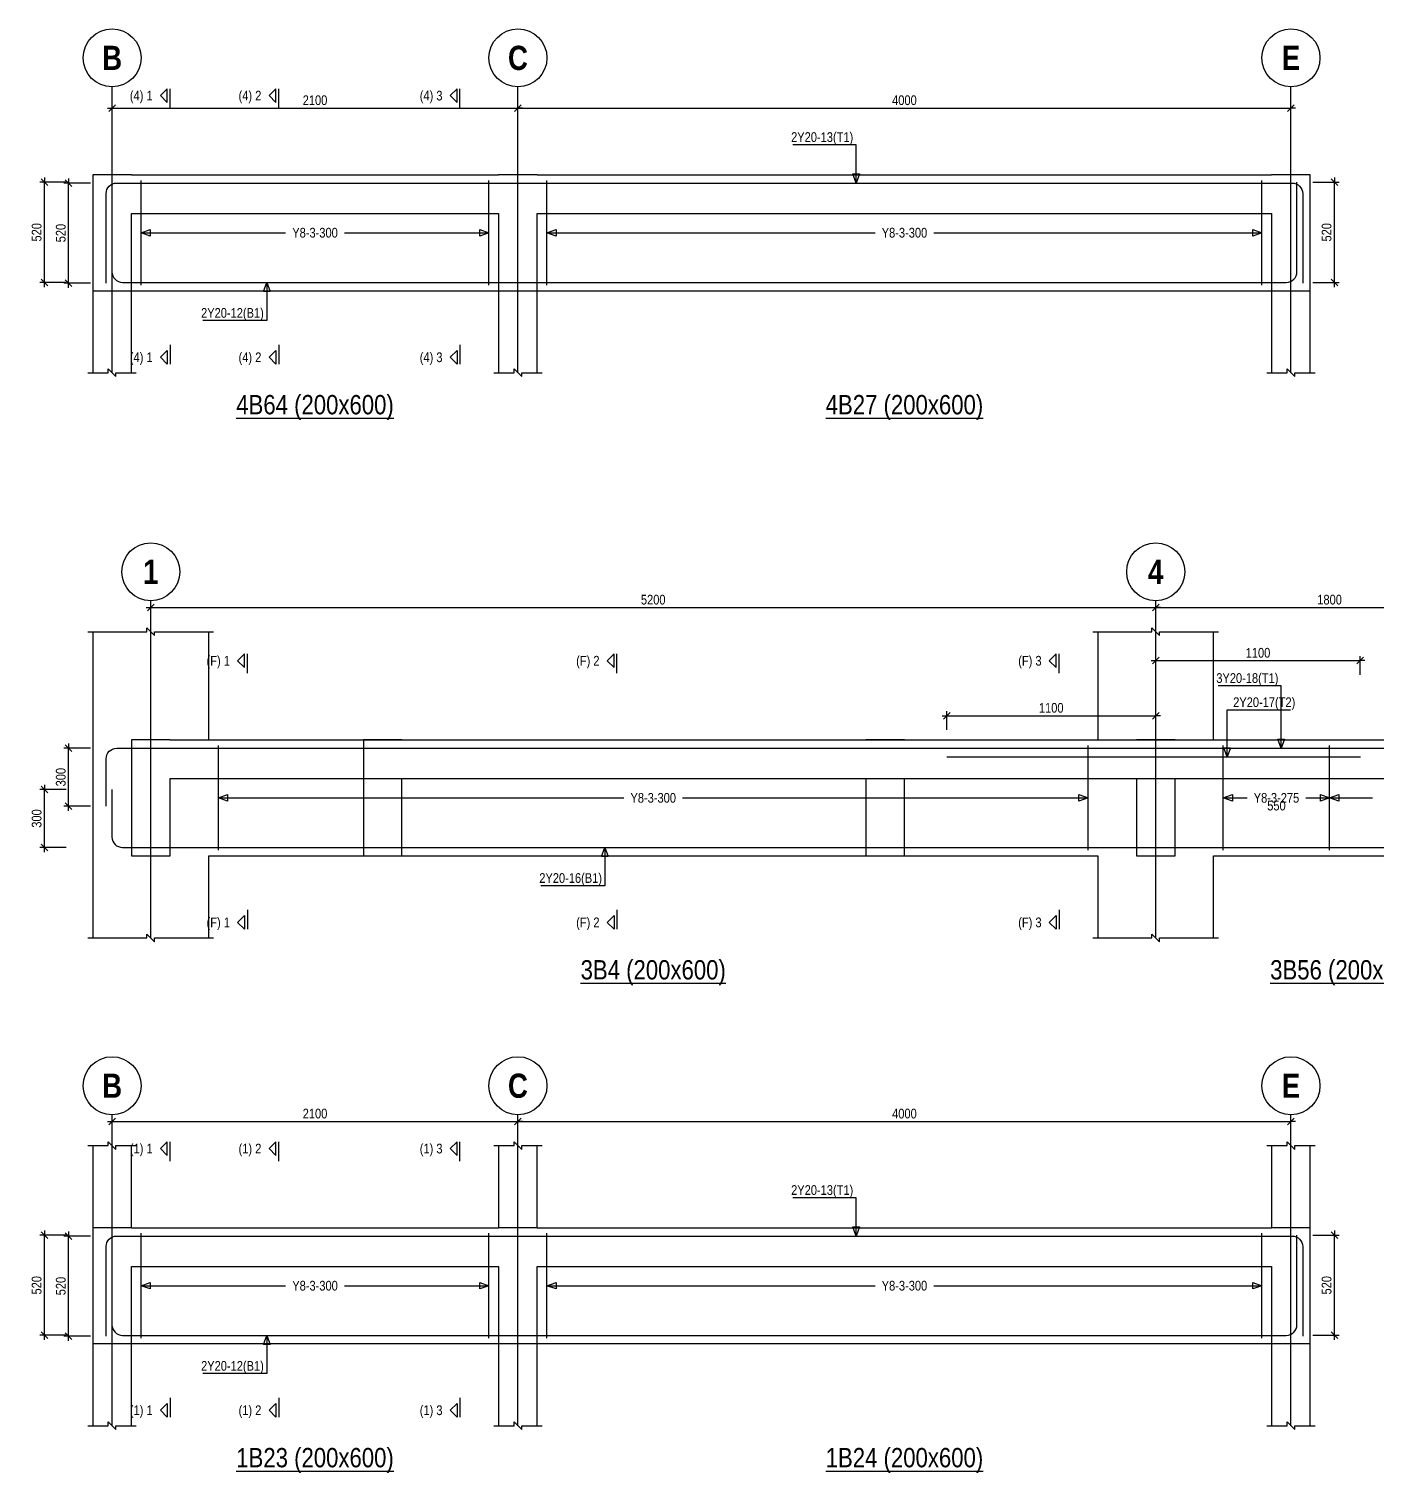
# Model space of a CAD drawing. Extents: x 0 to 206258, y -403073 to 0.
# Drawn here: x 12479 to 26421, y -220734 to -205784 of the extents above; entities that cross this region are included whole.
import ezdxf
from ezdxf.enums import TextEntityAlignment as Align
from ezdxf.lldxf.tags import DXFTag

# ---------------------------------------------------------------- set-up
doc = ezdxf.new("R2010")
doc.units = 0
doc.header["$LTSCALE"] = 1000
for name, color, linetype in [('Axis Circle(Dir 2)', 150, 'Continuous'), ('Axis Label(Dir 1)', 7, 'Continuous'), ('Axis Line(Dir 2)', 150, 'CENTER2'), ('Break Line', 5, 'Continuous'), ('Dimension Line', 5, 'Continuous'), ('Dimension Text', 5, 'Continuous'), ('Front Elevation Line', 40, 'Continuous'), ('Leader Line', 5, 'Continuous'), ('Link Line', 3, 'Continuous'), ('Rebar Label', 6, 'Continuous'), ('Rebar Line', 7, 'Continuous'), ('Section Label', 1, 'Continuous'), ('Section Line', 1, 'Continuous'), ('Top Rebar Label', 6, 'Continuous'), ('Top Rebar Line', 7, 'Continuous')]:
    doc.layers.add(name, color=color, linetype=linetype)
for name, color, linetype, true_color in [('Back Elevation Line', 191, 'HIDDEN2', 0xd4aaff), ('Beam Label(D)', 94, 'Continuous', 0x008100), ('Beam Line(D)', 112, 'Continuous', 0x00bd5e), ('Link Label', 94, 'Continuous', 0x008100)]:
    doc.layers.add(name, color=color, linetype=linetype, true_color=true_color)
doc.styles.add('Axis Label(Dir 1)', font='ARIALNB.TTF', dxfattribs={"height": 250})
doc.styles.add('Beam Label(D)', font='ARIALN.TTF', dxfattribs={"height": 200})
doc.styles.add('Dimension Text', font='ARIALN.TTF', dxfattribs={"height": 100})
doc.styles.add('Link Label', font='ARIALN.TTF', dxfattribs={"height": 100})
doc.styles.add('Rebar Label', font='ARIALN.TTF', dxfattribs={"height": 100})
doc.styles.add('Section Label', font='ARIALN.TTF', dxfattribs={"height": 100})
doc.styles.add('Top Rebar Label', font='ARIALN.TTF', dxfattribs={"height": 100})
tags = doc.linetypes.add('CENTER2', pattern=[1.125, 0.75, -0.125, 0.125, -0.125]).pattern_tags.tags
tags[10:11] = [DXFTag(74, 4), DXFTag(75, 0), DXFTag(340, '0'), DXFTag(46, 0.0), DXFTag(50, 0.0), DXFTag(44, 0.0), DXFTag(45, 0.0)]
tags[8:9] = [DXFTag(74, 4), DXFTag(75, 0), DXFTag(340, '0'), DXFTag(46, 0.0), DXFTag(50, 0.0), DXFTag(44, 0.0), DXFTag(45, 0.0)]
tags[6:7] = [DXFTag(74, 4), DXFTag(75, 0), DXFTag(340, '0'), DXFTag(46, 0.0), DXFTag(50, 0.0), DXFTag(44, 0.0), DXFTag(45, 0.0)]
tags[4:5] = [DXFTag(74, 4), DXFTag(75, 0), DXFTag(340, '0'), DXFTag(46, 0.0), DXFTag(50, 0.0), DXFTag(44, 0.0), DXFTag(45, 0.0)]
tags = doc.linetypes.add('HIDDEN2', pattern=[0.1875, 0.125, -0.0625]).pattern_tags.tags
tags[6:7] = [DXFTag(74, 4), DXFTag(75, 0), DXFTag(340, '0'), DXFTag(46, 0.0), DXFTag(50, 0.0), DXFTag(44, 0.0), DXFTag(45, 0.0)]
tags[4:5] = [DXFTag(74, 4), DXFTag(75, 0), DXFTag(340, '0'), DXFTag(46, 0.0), DXFTag(50, 0.0), DXFTag(44, 0.0), DXFTag(45, 0.0)]
doc.dimstyles.new('BEAM', dxfattribs={"dimtxt": 100, "dimasz": 30, "dimexe": 48.3, "dimexo": 103.5, "dimgap": 30, "dimtad": 1, "dimtoh": 1, "dimdec": 1, "dimlfac": 0.5, "dimdsep": 46, "dimtxsty": 'Dimension Text', "dimblk": 'PCDIM_TICK', "dimcen": 0.09, "dimclrd": 5, "dimclre": 5, "dimclrt": 5, "dimadec": 1, "dimazin": 0, "dimtp": 1, "dimtm": 1, "dimtfac": 1, "dimtdec": 4, "dimtofl": 0, "dimtmove": 0, "dimatfit": 3, "dimfxl": 1, "dimtolj": 1, "dimtzin": 0, "dimarcsym": 0})

# ---------------------------------------------------------------- blocks, each defined once
blk = doc.blocks.new('PCDIM_TICK')
at = {"layer": 'Dimension Line', "color": 0, "transparency": 33554687}
for p, q in [((1.15, 1.15), (-1.15, -1.15)), ((1.61, 0), (0, 0))]:
    blk.add_line(p, q, dxfattribs=at)
blk = doc.blocks.new('*U2843')
at = {"layer": 'Dimension Line', "color": 5, "true_color": 0x0000ff, "transparency": 16777216}
for p, q in [((13115, -207380), (12842, -207380)), ((12890, -208416), (12890, -207380)), ((13115, -208416), (12842, -208416))]:
    blk.add_line(p, q, dxfattribs=at)
at = {"layer": 'Dimension Line', "color": 5, "true_color": 0x0000ff, "transparency": 16777216, "xscale": 30, "yscale": 30}
for p, rotation in [((12890, -207380), 89.99999999999447), ((12890, -208416), 269.9999999999834)]:
    blk.add_blockref('PCDIM_TICK', p, dxfattribs=dict(at, rotation=rotation))
at = {"layer": 'Dimension Line', "color": 5, "true_color": 0x0000ff, "transparency": 16777216, "insert": (12860, -207898), "char_height": 100, "width": 181.5, "attachment_point": 8, "rotation": 90, "style": 'Dimension Text'}
blk.add_mtext('520', dxfattribs=at)
blk = doc.blocks.new('*U2844')
at = {"layer": 'Dimension Line', "color": 5, "true_color": 0x0000ff, "transparency": 16777216}
for p, q in [((12865, -207372), (12592, -207372)), ((12640, -208408), (12640, -207372)), ((12865, -208408), (12592, -208408))]:
    blk.add_line(p, q, dxfattribs=at)
at = {"layer": 'Dimension Line', "color": 5, "true_color": 0x0000ff, "transparency": 16777216, "xscale": 30, "yscale": 30}
for p, rotation in [((12640, -207372), 89.99999999999447), ((12640, -208408), 269.9999999999834)]:
    blk.add_blockref('PCDIM_TICK', p, dxfattribs=dict(at, rotation=rotation))
at = {"layer": 'Dimension Line', "color": 5, "true_color": 0x0000ff, "transparency": 16777216, "insert": (12610, -207890), "char_height": 100, "width": 181.5, "attachment_point": 8, "rotation": 90, "style": 'Dimension Text'}
blk.add_mtext('520', dxfattribs=at)
blk = doc.blocks.new('*U2845')
at = {"layer": 'Dimension Line', "color": 5, "true_color": 0x0000ff, "transparency": 16777216}
for p, q in [((13340, -206751), (13340, -206556)), ((13340, -206604), (17540, -206604)), ((17540, -206751), (17540, -206556))]:
    blk.add_line(p, q, dxfattribs=at)
at = {"layer": 'Dimension Line', "color": 5, "true_color": 0x0000ff, "transparency": 16777216, "xscale": 30, "yscale": 30, "rotation": 180.0000000000004}
blk.add_blockref('PCDIM_TICK', (13340, -206604), dxfattribs=at)
at = {"layer": 'Dimension Line', "color": 5, "true_color": 0x0000ff, "transparency": 16777216, "xscale": 30, "yscale": 30}
blk.add_blockref('PCDIM_TICK', (17540, -206604), dxfattribs=at)
at = {"layer": 'Dimension Line', "color": 5, "true_color": 0x0000ff, "transparency": 16777216, "insert": (15440, -206574), "char_height": 100, "width": 247.25, "attachment_point": 8, "style": 'Dimension Text'}
blk.add_mtext('2100', dxfattribs=at)
blk = doc.blocks.new('*U2858')
at = {"layer": 'Dimension Line', "color": 5, "true_color": 0x0000ff, "transparency": 16777216}
for p, q in [((25766, -207372), (26038, -207372)), ((25990, -208408), (25990, -207372)), ((25766, -208408), (26038, -208408))]:
    blk.add_line(p, q, dxfattribs=at)
at = {"layer": 'Dimension Line', "color": 5, "true_color": 0x0000ff, "transparency": 16777216, "xscale": 30, "yscale": 30}
for p, rotation in [((25990, -207372), 89.99999999999447), ((25990, -208408), 269.9999999999834)]:
    blk.add_blockref('PCDIM_TICK', p, dxfattribs=dict(at, rotation=rotation))
at = {"layer": 'Dimension Line', "color": 5, "true_color": 0x0000ff, "transparency": 16777216, "insert": (25960, -207890), "char_height": 100, "width": 181.5, "attachment_point": 8, "rotation": 90, "style": 'Dimension Text'}
blk.add_mtext('520', dxfattribs=at)
blk = doc.blocks.new('*U2859')
at = {"layer": 'Dimension Line', "color": 5, "true_color": 0x0000ff, "transparency": 16777216}
for p, q in [((17540, -206751), (17540, -206556)), ((17540, -206604), (25540, -206604)), ((25540, -206751), (25540, -206556))]:
    blk.add_line(p, q, dxfattribs=at)
at = {"layer": 'Dimension Line', "color": 5, "true_color": 0x0000ff, "transparency": 16777216, "xscale": 30, "yscale": 30, "rotation": 180.0000000000004}
blk.add_blockref('PCDIM_TICK', (17540, -206604), dxfattribs=at)
at = {"layer": 'Dimension Line', "color": 5, "true_color": 0x0000ff, "transparency": 16777216, "xscale": 30, "yscale": 30}
blk.add_blockref('PCDIM_TICK', (25540, -206604), dxfattribs=at)
at = {"layer": 'Dimension Line', "color": 5, "true_color": 0x0000ff, "transparency": 16777216, "insert": (21540, -206574), "char_height": 100, "width": 249.2, "attachment_point": 8, "style": 'Dimension Text'}
blk.add_mtext('4000', dxfattribs=at)
blk = doc.blocks.new('*U2892')
at = {"layer": 'Dimension Line', "color": 5, "true_color": 0x0000ff, "transparency": 16777216}
for p, q in [((21978, -213041), (21978, -212846)), ((24140, -213041), (24140, -212846)), ((21978, -212894), (24140, -212894))]:
    blk.add_line(p, q, dxfattribs=at)
at = {"layer": 'Dimension Line', "color": 5, "true_color": 0x0000ff, "transparency": 16777216, "xscale": 30, "yscale": 30, "rotation": 180.0000000000004}
blk.add_blockref('PCDIM_TICK', (21978, -212894), dxfattribs=at)
at = {"layer": 'Dimension Line', "color": 5, "true_color": 0x0000ff, "transparency": 16777216, "xscale": 30, "yscale": 30}
blk.add_blockref('PCDIM_TICK', (24140, -212894), dxfattribs=at)
at = {"layer": 'Dimension Line', "color": 5, "true_color": 0x0000ff, "transparency": 16777216, "insert": (23059, -212864), "char_height": 100, "width": 238.4, "attachment_point": 8, "style": 'Dimension Text'}
blk.add_mtext('1100', dxfattribs=at)
blk = doc.blocks.new('*U2893')
at = {"layer": 'Dimension Line', "color": 5, "true_color": 0x0000ff, "transparency": 16777216}
for p, q in [((13115, -213230), (12842, -213230)), ((12890, -213830), (12890, -213230)), ((13115, -213830), (12842, -213830))]:
    blk.add_line(p, q, dxfattribs=at)
at = {"layer": 'Dimension Line', "color": 5, "true_color": 0x0000ff, "transparency": 16777216, "xscale": 30, "yscale": 30}
for p, rotation in [((12890, -213230), 89.99999999999447), ((12890, -213830), 269.9999999999834)]:
    blk.add_blockref('PCDIM_TICK', p, dxfattribs=dict(at, rotation=rotation))
at = {"layer": 'Dimension Line', "color": 5, "true_color": 0x0000ff, "transparency": 16777216, "insert": (12860, -213530), "char_height": 100, "width": 181.5, "attachment_point": 8, "rotation": 90, "style": 'Dimension Text'}
blk.add_mtext('300', dxfattribs=at)
blk = doc.blocks.new('*U2894')
at = {"layer": 'Dimension Line', "color": 5, "true_color": 0x0000ff, "transparency": 16777216}
for p, q in [((12865, -213658), (12592, -213658)), ((12640, -214258), (12640, -213658)), ((12865, -214258), (12592, -214258))]:
    blk.add_line(p, q, dxfattribs=at)
at = {"layer": 'Dimension Line', "color": 5, "true_color": 0x0000ff, "transparency": 16777216, "xscale": 30, "yscale": 30}
for p, rotation in [((12640, -213658), 89.99999999999447), ((12640, -214258), 269.9999999999834)]:
    blk.add_blockref('PCDIM_TICK', p, dxfattribs=dict(at, rotation=rotation))
at = {"layer": 'Dimension Line', "color": 5, "true_color": 0x0000ff, "transparency": 16777216, "insert": (12610, -213958), "char_height": 100, "width": 181.5, "attachment_point": 8, "rotation": 90, "style": 'Dimension Text'}
blk.add_mtext('300', dxfattribs=at)
blk = doc.blocks.new('*U2895')
at = {"layer": 'Dimension Line', "color": 5, "true_color": 0x0000ff, "transparency": 16777216}
for p, q in [((13740, -211921), (13740, -211726)), ((13740, -211774), (24140, -211774)), ((24140, -211921), (24140, -211726))]:
    blk.add_line(p, q, dxfattribs=at)
at = {"layer": 'Dimension Line', "color": 5, "true_color": 0x0000ff, "transparency": 16777216, "xscale": 30, "yscale": 30, "rotation": 180.0000000000004}
blk.add_blockref('PCDIM_TICK', (13740, -211774), dxfattribs=at)
at = {"layer": 'Dimension Line', "color": 5, "true_color": 0x0000ff, "transparency": 16777216, "xscale": 30, "yscale": 30}
blk.add_blockref('PCDIM_TICK', (24140, -211774), dxfattribs=at)
at = {"layer": 'Dimension Line', "color": 5, "true_color": 0x0000ff, "transparency": 16777216, "insert": (18940, -211744), "char_height": 100, "width": 245.98, "attachment_point": 8, "style": 'Dimension Text'}
blk.add_mtext('5200', dxfattribs=at)
blk = doc.blocks.new('*U2907')
at = {"layer": 'Dimension Line', "color": 5, "true_color": 0x0000ff, "transparency": 16777216}
for p, q in [((24140, -212471), (24140, -212276)), ((26258, -212471), (26258, -212276)), ((24140, -212324), (26258, -212324))]:
    blk.add_line(p, q, dxfattribs=at)
at = {"layer": 'Dimension Line', "color": 5, "true_color": 0x0000ff, "transparency": 16777216, "xscale": 30, "yscale": 30, "rotation": 180.0000000000004}
blk.add_blockref('PCDIM_TICK', (24140, -212324), dxfattribs=at)
at = {"layer": 'Dimension Line', "color": 5, "true_color": 0x0000ff, "transparency": 16777216, "xscale": 30, "yscale": 30}
blk.add_blockref('PCDIM_TICK', (26258, -212324), dxfattribs=at)
at = {"layer": 'Dimension Line', "color": 5, "true_color": 0x0000ff, "transparency": 16777216, "insert": (25199, -212294), "char_height": 100, "width": 238.4, "attachment_point": 8, "style": 'Dimension Text'}
blk.add_mtext('1100', dxfattribs=at)
blk = doc.blocks.new('*U2909')
at = {"layer": 'Dimension Line', "color": 5, "true_color": 0x0000ff, "transparency": 16777216}
for p, q in [((24140, -211921), (24140, -211726)), ((24140, -211774), (27740, -211774)), ((27740, -211921), (27740, -211726))]:
    blk.add_line(p, q, dxfattribs=at)
at = {"layer": 'Dimension Line', "color": 5, "true_color": 0x0000ff, "transparency": 16777216, "xscale": 30, "yscale": 30, "rotation": 180.0000000000004}
blk.add_blockref('PCDIM_TICK', (24140, -211774), dxfattribs=at)
at = {"layer": 'Dimension Line', "color": 5, "true_color": 0x0000ff, "transparency": 16777216, "xscale": 30, "yscale": 30}
blk.add_blockref('PCDIM_TICK', (27740, -211774), dxfattribs=at)
at = {"layer": 'Dimension Line', "color": 5, "true_color": 0x0000ff, "transparency": 16777216, "insert": (25940, -211744), "char_height": 100, "width": 238.4, "attachment_point": 8, "style": 'Dimension Text'}
blk.add_mtext('1800', dxfattribs=at)
blk = doc.blocks.new('*U2947')
at = {"layer": 'Dimension Line', "color": 5, "true_color": 0x0000ff, "transparency": 16777216}
for p, q in [((13115, -218280), (12842, -218280)), ((12890, -219316), (12890, -218280)), ((13115, -219316), (12842, -219316))]:
    blk.add_line(p, q, dxfattribs=at)
at = {"layer": 'Dimension Line', "color": 5, "true_color": 0x0000ff, "transparency": 16777216, "xscale": 30, "yscale": 30}
for p, rotation in [((12890, -218280), 89.99999999999447), ((12890, -219316), 269.9999999999834)]:
    blk.add_blockref('PCDIM_TICK', p, dxfattribs=dict(at, rotation=rotation))
at = {"layer": 'Dimension Line', "color": 5, "true_color": 0x0000ff, "transparency": 16777216, "insert": (12860, -218798), "char_height": 100, "width": 181.5, "attachment_point": 8, "rotation": 90, "style": 'Dimension Text'}
blk.add_mtext('520', dxfattribs=at)
blk = doc.blocks.new('*U2948')
at = {"layer": 'Dimension Line', "color": 5, "true_color": 0x0000ff, "transparency": 16777216}
for p, q in [((12865, -218272), (12592, -218272)), ((12640, -219308), (12640, -218272)), ((12865, -219308), (12592, -219308))]:
    blk.add_line(p, q, dxfattribs=at)
at = {"layer": 'Dimension Line', "color": 5, "true_color": 0x0000ff, "transparency": 16777216, "xscale": 30, "yscale": 30}
for p, rotation in [((12640, -218272), 89.99999999999447), ((12640, -219308), 269.9999999999834)]:
    blk.add_blockref('PCDIM_TICK', p, dxfattribs=dict(at, rotation=rotation))
at = {"layer": 'Dimension Line', "color": 5, "true_color": 0x0000ff, "transparency": 16777216, "insert": (12610, -218790), "char_height": 100, "width": 181.5, "attachment_point": 8, "rotation": 90, "style": 'Dimension Text'}
blk.add_mtext('520', dxfattribs=at)
blk = doc.blocks.new('*U2949')
at = {"layer": 'Dimension Line', "color": 5, "true_color": 0x0000ff, "transparency": 16777216}
for p, q in [((13340, -217241), (13340, -217046)), ((17540, -217241), (17540, -217046)), ((13340, -217094), (17540, -217094))]:
    blk.add_line(p, q, dxfattribs=at)
at = {"layer": 'Dimension Line', "color": 5, "true_color": 0x0000ff, "transparency": 16777216, "xscale": 30, "yscale": 30, "rotation": 180.0000000000004}
blk.add_blockref('PCDIM_TICK', (13340, -217094), dxfattribs=at)
at = {"layer": 'Dimension Line', "color": 5, "true_color": 0x0000ff, "transparency": 16777216, "xscale": 30, "yscale": 30}
blk.add_blockref('PCDIM_TICK', (17540, -217094), dxfattribs=at)
at = {"layer": 'Dimension Line', "color": 5, "true_color": 0x0000ff, "transparency": 16777216, "insert": (15440, -217064), "char_height": 100, "width": 247.25, "attachment_point": 8, "style": 'Dimension Text'}
blk.add_mtext('2100', dxfattribs=at)
blk = doc.blocks.new('*U2959')
at = {"layer": 'Dimension Line', "color": 5, "true_color": 0x0000ff, "transparency": 16777216}
for p, q in [((25766, -218272), (26038, -218272)), ((25990, -219308), (25990, -218272)), ((25766, -219308), (26038, -219308))]:
    blk.add_line(p, q, dxfattribs=at)
at = {"layer": 'Dimension Line', "color": 5, "true_color": 0x0000ff, "transparency": 16777216, "xscale": 30, "yscale": 30}
for p, rotation in [((25990, -218272), 89.99999999999447), ((25990, -219308), 269.9999999999834)]:
    blk.add_blockref('PCDIM_TICK', p, dxfattribs=dict(at, rotation=rotation))
at = {"layer": 'Dimension Line', "color": 5, "true_color": 0x0000ff, "transparency": 16777216, "insert": (25960, -218790), "char_height": 100, "width": 181.5, "attachment_point": 8, "rotation": 90, "style": 'Dimension Text'}
blk.add_mtext('520', dxfattribs=at)
blk = doc.blocks.new('*U2960')
at = {"layer": 'Dimension Line', "color": 5, "true_color": 0x0000ff, "transparency": 16777216}
for p, q in [((17540, -217241), (17540, -217046)), ((25540, -217241), (25540, -217046)), ((17540, -217094), (25540, -217094))]:
    blk.add_line(p, q, dxfattribs=at)
at = {"layer": 'Dimension Line', "color": 5, "true_color": 0x0000ff, "transparency": 16777216, "xscale": 30, "yscale": 30, "rotation": 180.0000000000004}
blk.add_blockref('PCDIM_TICK', (17540, -217094), dxfattribs=at)
at = {"layer": 'Dimension Line', "color": 5, "true_color": 0x0000ff, "transparency": 16777216, "xscale": 30, "yscale": 30}
blk.add_blockref('PCDIM_TICK', (25540, -217094), dxfattribs=at)
at = {"layer": 'Dimension Line', "color": 5, "true_color": 0x0000ff, "transparency": 16777216, "insert": (21540, -217064), "char_height": 100, "width": 249.2, "attachment_point": 8, "style": 'Dimension Text'}
blk.add_mtext('4000', dxfattribs=at)

msp = doc.modelspace()

# ---------------------------------------------------------------- linework, layer by layer
at = {"layer": 'Axis Circle(Dir 2)', "transparency": 33554687}
for centre in [(13340.146, -206084.284), (17540.146, -206084.284), (25540.146, -206084.284), (13740.146, -211404.284), (24140.146, -211404.284), (13340.146, -216724.284), (17540.146, -216724.284), (25540.146, -216724.284)]:
    msp.add_circle(centre, 300, dxfattribs=at)
at = {"layer": 'Axis Line(Dir 2)', "transparency": 33554687}
for points in [[(13340.146, -209344.284), (13340.146, -206384.284)], [(17540.146, -209344.284), (17540.146, -206384.284)], [(25540.146, -209344.284), (25540.146, -206384.284)], [(13740.146, -215194.284), (13740.146, -211704.284)], [(24140.146, -215194.284), (24140.146, -211704.284)], [(13340.146, -220244.284), (13340.146, -217024.284)], [(17540.146, -220244.284), (17540.146, -217024.284)], [(25540.146, -220244.284), (25540.146, -217024.284)]]:
    msp.add_lwpolyline(points, dxfattribs=at)
at = {"layer": 'Back Elevation Line', "transparency": 33554687}
for points in [[(13540.146, -207294.284), (13140.146, -207294.284)], [(13140.146, -207294.284), (13140.146, -208494.284)], [(13540.146, -207294.284), (17340.146, -207294.284)], [(17740.146, -207294.284), (17340.146, -207294.284)], [(17740.146, -207294.284), (25340.146, -207294.284)], [(25740.146, -207294.284), (25340.146, -207294.284)], [(25740.146, -208494.284), (25740.146, -207294.284)], [(13540.146, -208494.284), (13540.146, -207694.284)], [(13540.146, -207694.284), (17340.146, -207694.284)], [(17340.146, -207694.284), (17340.146, -208494.284)], [(17740.146, -208494.284), (17740.146, -207694.284)], [(17740.146, -207694.284), (25340.146, -207694.284)], [(25340.146, -207694.284), (25340.146, -208494.284)], [(13140.146, -208494.284), (13540.146, -208494.284)], [(17340.146, -208494.284), (17740.146, -208494.284)], [(25340.146, -208494.284), (25740.146, -208494.284)], [(13940.146, -213144.284), (13540.146, -213144.284)], [(13540.146, -213144.284), (13540.146, -214344.284)], [(13940.146, -213144.284), (23940.146, -213144.284)], [(24340.146, -213144.284), (23940.146, -213144.284)], [(24340.146, -213144.284), (27540.146, -213144.284)], [(13940.146, -214344.284), (13940.146, -213544.284)], [(13940.146, -213544.284), (23940.146, -213544.284)], [(23940.146, -213544.284), (23940.146, -214344.284)], [(24340.146, -214344.284), (24340.146, -213544.284)], [(24340.146, -213544.284), (27540.146, -213544.284)], [(13540.146, -214344.284), (13940.146, -214344.284)], [(23940.146, -214344.284), (24340.146, -214344.284)]]:
    msp.add_lwpolyline(points, dxfattribs=at)
at = {"layer": 'Beam Line(D)', "transparency": 33554687}
for points in [[(13140.146, -207294.284), (13140.146, -209344.284)], [(13540.146, -207294.284), (13140.146, -207294.284)], [(13540.146, -207294.284), (17340.146, -207294.284)], [(17740.146, -207294.284), (17340.146, -207294.284)], [(17740.146, -207294.284), (25340.146, -207294.284)], [(25740.146, -207294.284), (25340.146, -207294.284)], [(25740.145, -209344.284), (25740.146, -207294.284)], [(13540.146, -209344.284), (13540.146, -208494.284)], [(13540.146, -208494.284), (17340.146, -208494.284)], [(17340.146, -208494.284), (17340.146, -209344.284)], [(17740.146, -209344.284), (17740.146, -208494.284)], [(17740.146, -208494.284), (25340.146, -208494.284)], [(25340.146, -208494.284), (25340.146, -209344.284)], [(13140.146, -212024.284), (13140.146, -213144.284)], [(14340.146, -213144.284), (14340.146, -212024.284)], [(23540.146, -212024.284), (23540.146, -213144.284)], [(24740.146, -213144.284), (24740.146, -212024.284)], [(13140.146, -213144.284), (13140.146, -215194.284)], [(14340.146, -213144.284), (23540.146, -213144.284)], [(24740.146, -213144.284), (27540.146, -213144.284)], [(14340.146, -215194.284), (14340.146, -214344.284)], [(14340.146, -214344.284), (23540.146, -214344.284)], [(23540.146, -214344.284), (23540.146, -215194.284)], [(24740.146, -215194.284), (24740.146, -214344.284)], [(24740.146, -214344.284), (27540.146, -214344.284)], [(13140.146, -217344.284), (13140.146, -218194.284)], [(13540.146, -218194.284), (13540.146, -217344.284)], [(17340.146, -217344.284), (17340.146, -218194.284)], [(17740.146, -218194.284), (17740.146, -217344.284)], [(25340.146, -217344.284), (25340.146, -218194.284)], [(25740.146, -218194.284), (25740.145, -217344.284)], [(13140.146, -218194.284), (13140.146, -220244.284)], [(13540.146, -218194.284), (17340.146, -218194.284)], [(17740.146, -218194.284), (25340.146, -218194.284)], [(25740.145, -220244.284), (25740.146, -218194.284)], [(13540.146, -220244.284), (13540.146, -219394.284)], [(13540.146, -219394.284), (17340.146, -219394.284)], [(17340.146, -219394.284), (17340.146, -220244.284)], [(17740.146, -220244.284), (17740.146, -219394.284)], [(17740.146, -219394.284), (25340.146, -219394.284)], [(25340.146, -219394.284), (25340.146, -220244.284)]]:
    msp.add_lwpolyline(points, dxfattribs=at)
at = {"layer": 'Break Line', "transparency": 33554687}
for points in [[(13090.146, -209344.284), (13300.146, -209344.284), (13300.146, -209304.284), (13380.146, -209384.284), (13380.146, -209344.284), (13590.146, -209344.284)], [(17290.146, -209344.284), (17500.146, -209344.284), (17500.146, -209304.284), (17580.146, -209384.284), (17580.146, -209344.284), (17790.146, -209344.284)], [(25290.146, -209344.284), (25500.146, -209344.284), (25500.146, -209304.284), (25580.146, -209384.284), (25580.146, -209344.284), (25790.145, -209344.284)], [(13090.146, -212024.284), (13700.146, -212024.284), (13700.146, -211984.284), (13780.146, -212064.284), (13780.146, -212024.284), (14390.146, -212024.284)], [(23490.146, -212024.284), (24100.146, -212024.284), (24100.146, -211984.284), (24180.146, -212064.284), (24180.146, -212024.284), (24790.146, -212024.284)], [(13090.146, -215194.284), (13700.146, -215194.284), (13700.146, -215154.284), (13780.146, -215234.284), (13780.146, -215194.284), (14390.146, -215194.284)], [(23490.146, -215194.284), (24100.146, -215194.284), (24100.146, -215154.284), (24180.146, -215234.284), (24180.146, -215194.284), (24790.146, -215194.284)], [(13090.146, -217344.284), (13300.146, -217344.284), (13300.146, -217304.284), (13380.146, -217384.284), (13380.146, -217344.284), (13590.146, -217344.284)], [(17290.146, -217344.284), (17500.146, -217344.284), (17500.146, -217304.284), (17580.146, -217384.284), (17580.146, -217344.284), (17790.146, -217344.284)], [(25290.146, -217344.284), (25500.146, -217344.284), (25500.146, -217304.284), (25580.146, -217384.284), (25580.146, -217344.284), (25790.145, -217344.284)], [(13090.146, -220244.284), (13300.146, -220244.284), (13300.146, -220204.284), (13380.146, -220284.284), (13380.146, -220244.284), (13590.146, -220244.284)], [(17290.146, -220244.284), (17500.146, -220244.284), (17500.146, -220204.284), (17580.146, -220284.284), (17580.146, -220244.284), (17790.146, -220244.284)], [(25290.146, -220244.284), (25500.146, -220244.284), (25500.146, -220204.284), (25580.146, -220284.284), (25580.146, -220244.284), (25790.145, -220244.284)]]:
    msp.add_lwpolyline(points, dxfattribs=at)
at = {"layer": 'Front Elevation Line', "transparency": 33554687}
for points in [[(13540.146, -207294.284), (13140.146, -207294.284)], [(13140.146, -207294.284), (13140.146, -208494.284)], [(13540.146, -207294.284), (17340.146, -207294.284)], [(17740.146, -207294.284), (17340.146, -207294.284)], [(17740.146, -207294.284), (25340.146, -207294.284)], [(25740.146, -207294.284), (25340.146, -207294.284)], [(25740.146, -208494.284), (25740.146, -207294.284)], [(13540.146, -208494.284), (13540.146, -207694.284)], [(13540.146, -207694.284), (17340.146, -207694.284)], [(17340.146, -207694.284), (17340.146, -208494.284)], [(17740.146, -208494.284), (17740.146, -207694.284)], [(17740.146, -207694.284), (25340.146, -207694.284)], [(25340.146, -207694.284), (25340.146, -208494.284)], [(13140.146, -208494.284), (13540.146, -208494.284)], [(17340.146, -208494.284), (17740.146, -208494.284)], [(25340.146, -208494.284), (25740.146, -208494.284)], [(16340.146, -213144.284), (15940.146, -213144.284)], [(15940.146, -213144.284), (15940.146, -214344.284)], [(16340.146, -213144.284), (21140.146, -213144.284)], [(21540.146, -213144.284), (21140.146, -213144.284)], [(21540.146, -213144.284), (27540.146, -213144.284)], [(16340.146, -214344.284), (16340.146, -213544.284)], [(16340.146, -213544.284), (21140.146, -213544.284)], [(21140.146, -213544.284), (21140.146, -214344.284)], [(21540.146, -214344.284), (21540.146, -213544.284)], [(21540.146, -213544.284), (27540.146, -213544.284)], [(15940.146, -214344.284), (16340.146, -214344.284)], [(21140.146, -214344.284), (21540.146, -214344.284)], [(13540.146, -218194.284), (13140.146, -218194.284)], [(13140.146, -218194.284), (13140.146, -219394.284)], [(13540.146, -218194.284), (17340.146, -218194.284)], [(17740.146, -218194.284), (17340.146, -218194.284)], [(17740.146, -218194.284), (25340.146, -218194.284)], [(25740.146, -218194.284), (25340.146, -218194.284)], [(25740.146, -219394.284), (25740.146, -218194.284)], [(13540.146, -219394.284), (13540.146, -218594.284)], [(13540.146, -218594.284), (17340.146, -218594.284)], [(17340.146, -218594.284), (17340.146, -219394.284)], [(17740.146, -219394.284), (17740.146, -218594.284)], [(17740.146, -218594.284), (25340.146, -218594.284)], [(25340.146, -218594.284), (25340.146, -219394.284)], [(13140.146, -219394.284), (13540.146, -219394.284)], [(17340.146, -219394.284), (17740.146, -219394.284)], [(25340.146, -219394.284), (25740.146, -219394.284)]]:
    msp.add_lwpolyline(points, dxfattribs=at)
at = {"layer": 'Leader Line', "transparency": 33554687}
for points in [[(21040.146, -207380.284), (21040.146, -206984.284), (20385.154, -206984.284)], [(21005.944, -207286.314), (21074.348, -207286.314), (21040.146, -207380.284), (21005.944, -207286.314)], [(13640.146, -207894.284), (13734.115, -207860.082), (13734.115, -207928.486), (13640.146, -207894.284), (15135.502, -207894.284)], [(15744.79, -207894.284), (17240.146, -207894.284), (17146.177, -207928.486), (17146.177, -207860.082), (17240.146, -207894.284)], [(17840.146, -207894.284), (17934.115, -207860.082), (17934.115, -207928.486), (17840.146, -207894.284), (21235.502, -207894.284)], [(21844.79, -207894.284), (25240.145, -207894.284), (25146.176, -207928.486), (25146.176, -207860.082), (25240.145, -207894.284)], [(14940.146, -208408.284), (14940.146, -208804.284), (14277.472, -208804.284)], [(14974.348, -208502.253), (14905.944, -208502.253), (14940.146, -208408.284), (14974.348, -208502.253)], [(25440.146, -213230.284), (25440.146, -212584.284), (24785.154, -212584.284)], [(24880.146, -213320.284), (24880.146, -212834.284), (25535.137, -212834.284)], [(25405.944, -213136.314), (25474.348, -213136.314), (25440.146, -213230.284), (25405.944, -213136.314)], [(24845.944, -213226.314), (24914.348, -213226.314), (24880.146, -213320.284), (24845.944, -213226.314)], [(14440.146, -213744.284), (14534.115, -213710.082), (14534.115, -213778.486), (14440.146, -213744.284), (18635.502, -213744.284)], [(19244.79, -213744.284), (23440.146, -213744.284), (23346.176, -213778.486), (23346.176, -213710.082), (23440.146, -213744.284)], [(24840.146, -213744.284), (24934.115, -213710.082), (24934.115, -213778.486), (24840.146, -213744.284), (25085.502, -213744.284)], [(25694.79, -213744.284), (25940.146, -213744.284), (25846.176, -213778.486), (25846.176, -213710.082), (25940.146, -213744.284)], [(25940.146, -213744.284), (26034.115, -213710.082), (26034.115, -213778.486), (25940.146, -213744.284), (26385.502, -213744.284)], [(18440.145, -214258.284), (18440.146, -214654.284), (17777.472, -214654.284)], [(18474.347, -214352.253), (18405.943, -214352.253), (18440.145, -214258.284), (18474.347, -214352.253)], [(21040.146, -218280.284), (21040.146, -217884.284), (20385.154, -217884.284)], [(21005.944, -218186.314), (21074.348, -218186.314), (21040.146, -218280.284), (21005.944, -218186.314)], [(13640.146, -218794.284), (13734.115, -218760.082), (13734.115, -218828.486), (13640.146, -218794.284), (15135.502, -218794.284)], [(15744.79, -218794.284), (17240.146, -218794.284), (17146.177, -218828.486), (17146.177, -218760.082), (17240.146, -218794.284)], [(17840.146, -218794.284), (17934.115, -218760.082), (17934.115, -218828.486), (17840.146, -218794.284), (21235.502, -218794.284)], [(21844.79, -218794.284), (25240.145, -218794.284), (25146.176, -218828.486), (25146.176, -218760.082), (25240.145, -218794.284)], [(14940.146, -219308.284), (14940.146, -219704.284), (14277.472, -219704.284)], [(14974.348, -219402.253), (14905.944, -219402.253), (14940.146, -219308.284), (14974.348, -219402.253)]]:
    msp.add_lwpolyline(points, dxfattribs=at)
at = {"layer": 'Link Line', "transparency": 33554687}
for p, q in [((13640.146, -208436.284), (13640.146, -207352.284)), ((17240.146, -208436.284), (17240.146, -207352.284)), ((17840.146, -208436.284), (17840.146, -207352.284)), ((25240.145, -208436.284), (25240.145, -207352.284)), ((14440.146, -214286.284), (14440.146, -213202.284)), ((23440.146, -214286.284), (23440.146, -213202.284)), ((24840.146, -214286.284), (24840.146, -213202.284)), ((25940.146, -214286.284), (25940.146, -213202.284)), ((13640.146, -219336.284), (13640.146, -218252.284)), ((17240.146, -219336.284), (17240.146, -218252.284)), ((17840.146, -219336.284), (17840.146, -218252.284)), ((25240.145, -219336.284), (25240.145, -218252.284))]:
    msp.add_line(p, q, dxfattribs=at)
at = {"layer": 'Rebar Line', "transparency": 33554687}
for points in [[(13338.146, -207372.284), (13338.146, -208298.328, 0.414213562), (13448.102, -208408.284), (25492.19, -208408.284, 0.414213543), (25602.145, -208298.328), (25602.145, -207372.284)], [(13338.146, -213658.284), (13338.146, -214148.328, 0.414213562), (13448.102, -214258.284), (27692.19, -214258.284, 0.414213543), (27802.146, -214148.328), (27802.146, -213222.284)], [(13338.146, -218272.284), (13338.146, -219198.328, 0.414213562), (13448.102, -219308.284), (25492.19, -219308.284, 0.414213543), (25602.145, -219198.328), (25602.145, -218272.284)]]:
    msp.add_lwpolyline(points, format="xyb", dxfattribs=at)
at = {"layer": 'Section Line', "transparency": 33554687}
for points in [[(13910.146, -206404.284), (13839.435, -206474.994), (13910.146, -206545.705), (13910.146, -206404.284)], [(13940.146, -206604.284), (13940.146, -206404.284)], [(15035.146, -206404.284), (14964.435, -206474.994), (15035.146, -206545.705), (15035.146, -206404.284)], [(15065.146, -206604.284), (15065.146, -206404.284)], [(16910.146, -206404.284), (16839.435, -206474.994), (16910.146, -206545.705), (16910.146, -206404.284)], [(16940.146, -206604.284), (16940.146, -206404.284)], [(13910.146, -209254.284), (13910.146, -209254.284), (13839.435, -209183.573), (13910.146, -209112.862), (13910.146, -209254.284)], [(13940.146, -209054.284), (13940.146, -209254.284)], [(15035.146, -209254.284), (15035.146, -209254.284), (14964.435, -209183.573), (15035.146, -209112.862), (15035.146, -209254.284)], [(15065.146, -209054.284), (15065.146, -209254.284)], [(16910.146, -209254.284), (16910.146, -209254.284), (16839.435, -209183.573), (16910.146, -209112.862), (16910.146, -209254.284)], [(16940.146, -209054.284), (16940.146, -209254.284)], [(14710.146, -212254.284), (14639.435, -212324.994), (14710.146, -212395.705), (14710.146, -212254.284)], [(14740.146, -212454.284), (14740.146, -212254.284)], [(18535.146, -212254.284), (18464.435, -212324.994), (18535.146, -212395.705), (18535.146, -212254.284)], [(18565.146, -212454.284), (18565.146, -212254.284)], [(23110.145, -212254.284), (23039.435, -212324.994), (23110.145, -212395.705), (23110.145, -212254.284)], [(23140.145, -212454.284), (23140.145, -212254.284)], [(14710.146, -215104.284), (14710.146, -215104.284), (14639.435, -215033.573), (14710.146, -214962.862), (14710.146, -215104.284)], [(14740.146, -214904.284), (14740.146, -215104.284)], [(18535.146, -215104.284), (18535.146, -215104.284), (18464.435, -215033.573), (18535.146, -214962.862), (18535.146, -215104.284)], [(18565.146, -214904.284), (18565.146, -215104.284)], [(23110.145, -215104.284), (23110.145, -215104.284), (23039.435, -215033.573), (23110.145, -214962.862), (23110.145, -215104.284)], [(23140.145, -214904.284), (23140.145, -215104.284)], [(13910.146, -217304.284), (13839.435, -217374.994), (13910.146, -217445.705), (13910.146, -217304.284)], [(13940.146, -217504.284), (13940.146, -217304.284)], [(15035.146, -217304.284), (14964.435, -217374.994), (15035.146, -217445.705), (15035.146, -217304.284)], [(15065.146, -217504.284), (15065.146, -217304.284)], [(16910.146, -217304.284), (16839.435, -217374.994), (16910.146, -217445.705), (16910.146, -217304.284)], [(16940.146, -217504.284), (16940.146, -217304.284)], [(13910.146, -220154.284), (13910.146, -220154.284), (13839.435, -220083.573), (13910.146, -220012.862), (13910.146, -220154.284)], [(13940.146, -219954.284), (13940.146, -220154.284)], [(15035.146, -220154.284), (15035.146, -220154.284), (14964.435, -220083.573), (15035.146, -220012.862), (15035.146, -220154.284)], [(15065.146, -219954.284), (15065.146, -220154.284)], [(16910.146, -220154.284), (16910.146, -220154.284), (16839.435, -220083.573), (16910.146, -220012.862), (16910.146, -220154.284)], [(16940.146, -219954.284), (16940.146, -220154.284)]]:
    msp.add_lwpolyline(points, dxfattribs=at)
at = {"layer": 'Top Rebar Line', "transparency": 33554687}
for points in [[(13278.146, -208416.284), (13278.146, -207490.239, -0.414213562), (13388.102, -207380.284), (25552.19, -207380.284, -0.414213562), (25662.145, -207490.239), (25662.145, -208416.284)], [(13278.146, -213830.284), (13278.146, -213340.239, -0.414213562), (13388.102, -213230.284), (27752.19, -213230.284, -0.414213562), (27862.146, -213340.239), (27862.146, -214266.284)], [(13278.146, -219316.284), (13278.146, -218390.239, -0.414213562), (13388.102, -218280.284), (25552.19, -218280.284, -0.414213562), (25662.145, -218390.239), (25662.145, -219316.284)]]:
    msp.add_lwpolyline(points, format="xyb", dxfattribs=at)
msp.add_lwpolyline([(21978.146, -213320.284), (26258.146, -213320.284)], dxfattribs=at)

# ---------------------------------------------------------------- texts
at = {"layer": 'Axis Label(Dir 1)', "transparency": 33554687, "style": 'Axis Label(Dir 1)'}
for s, p in [('B', (13340.146, -206084.284)), ('C', (17540.146, -206084.284)), ('E', (25540.146, -206084.284)), ('1', (13740.146, -211404.284)), ('4', (24140.146, -211404.284)), ('B', (13340.146, -216724.284)), ('C', (17540.146, -216724.284)), ('E', (25540.146, -216724.284))]:
    msp.add_text(s, height=250, dxfattribs=at).set_placement(p, align=Align.MIDDLE_CENTER)
at = {"layer": 'Beam Label(D)', "transparency": 33554687, "style": 'Beam Label(D)'}
for s, p in [('%%U4B64 (200x600)', (15440.146, -209574.284)), ('%%U4B27 (200x600)', (21540.146, -209574.284)), ('%%U3B4 (200x600)', (18940.146, -215424.284)), ('%%U3B56 (200x600)', (26140.146, -215424.284)), ('%%U1B23 (200x600)', (15440.146, -220474.284)), ('%%U1B24 (200x600)', (21540.146, -220474.284))]:
    msp.add_text(s, height=200, dxfattribs=at).set_placement(p, align=Align.TOP_CENTER)
at = {"layer": 'Dimension Text', "transparency": 33554687, "style": 'Dimension Text'}
msp.add_text('550', height=100, dxfattribs=at).set_placement((25390.146, -213774.284), align=Align.TOP_CENTER)
at = {"layer": 'Link Label', "transparency": 33554687, "style": 'Link Label'}
for s, p in [('Y8-3-300', (15440.146, -207894.284)), ('Y8-3-300', (21540.146, -207894.284)), ('Y8-3-300', (18940.146, -213744.284)), ('Y8-3-275', (25390.146, -213744.284)), ('Y8-3-300', (15440.146, -218794.284)), ('Y8-3-300', (21540.146, -218794.284))]:
    msp.add_text(s, height=100, dxfattribs=at).set_placement(p, align=Align.MIDDLE_CENTER)
at = {"layer": 'Rebar Label', "transparency": 33554687, "style": 'Rebar Label'}
for s, p in [(' 2Y20-12(B1)', (14910.146, -208774.284)), (' 2Y20-16(B1)', (18410.146, -214624.284)), (' 2Y20-12(B1)', (14910.146, -219674.284))]:
    msp.add_text(s, height=100, dxfattribs=at).set_placement(p, align=Align.RIGHT)
at = {"layer": 'Section Label', "transparency": 33554687, "style": 'Section Label'}
for s, p in [('(4) 1', (13759.435, -206474.994)), ('(4) 2', (14884.435, -206474.994)), ('(4) 3', (16759.435, -206474.994)), ('(4) 1', (13759.435, -209183.573)), ('(4) 2', (14884.435, -209183.573)), ('(4) 3', (16759.435, -209183.573)), ('(F) 1', (14559.435, -212324.994)), ('(F) 2', (18384.435, -212324.994)), ('(F) 3', (22959.435, -212324.994)), ('(F) 1', (14559.435, -215033.573)), ('(F) 2', (18384.435, -215033.573)), ('(F) 3', (22959.435, -215033.573)), ('(1) 1', (13759.435, -217374.994)), ('(1) 2', (14884.435, -217374.994)), ('(1) 3', (16759.435, -217374.994)), ('(1) 1', (13759.435, -220083.573)), ('(1) 2', (14884.435, -220083.573)), ('(1) 3', (16759.435, -220083.573))]:
    msp.add_text(s, height=100, dxfattribs=at).set_placement(p, align=Align.MIDDLE_RIGHT)
at = {"layer": 'Top Rebar Label', "transparency": 33554687, "style": 'Top Rebar Label'}
for s, p in [(' 2Y20-13(T1)', (21010.146, -206954.284)), (' 3Y20-18(T1)', (25410.146, -212554.284)), (' 2Y20-13(T1)', (21010.146, -217854.284))]:
    msp.add_text(s, height=100, dxfattribs=at).set_placement(p, align=Align.RIGHT)
msp.add_text(' 2Y20-17(T2)', height=100, dxfattribs=at).set_placement((24910.146, -212804.284))

# ---------------------------------------------------------------- dimensions: what is measured, and where the dimension line sits
at = {"layer": 'Dimension Line', "transparency": 33554687}
for base, p1, p2, text, picture, middle in [((15440.146, -206604.284), (13340.146, -206854.284), (17540.146, -206854.284), '2100', '*U2845', (15440.146, -206604.284)), ((21540.146, -206604.284), (17540.146, -206854.284), (25540.146, -206854.284), '4000', '*U2859', (21540.146, -206604.284)), ((18940.146, -211774.284), (13740.146, -212024.284), (24140.146, -212024.284), '5200', '*U2895', (18940.146, -211774.284)), ((25940.146, -211774.284), (24140.146, -212024.284), (27740.146, -212024.284), '1800', '*U2909', (25940.146, -211774.284)), ((25199.146, -212324.284), (24140.145, -212574.284), (26258.146, -212574.284), '1100', '*U2907', (25199.146, -212324.284)), ((23059.146, -212894.284), (21978.146, -213144.284), (24140.145, -213144.284), '1100', '*U2892', (23059.146, -212894.284)), ((15440.146, -217094.284), (13340.146, -217344.284), (17540.146, -217344.284), '2100', '*U2949', (15440.146, -217094.284)), ((21540.146, -217094.284), (17540.146, -217344.284), (25540.146, -217344.284), '4000', '*U2960', (21540.146, -217094.284))]:
    dim = msp.add_linear_dim(base=base, p1=p1, p2=p2, text=text, dimstyle='BEAM', override={"dimscale": 1, "dimtxt": 100, "dimasz": 30, "dimexe": 48.3, "dimexo": 103.5, "dimgap": 30, "dimtad": 1, "dimtih": 0, "dimdec": 1, "dimlfac": 0.5, "dimzin": 8, "dimlunit": 2, "dimpost": '', "dimtxsty": 'Dimension Text', "dimblk": 'PCDIM_TICK', "dimse1": 0, "dimse2": 0, "dimsd2": 0, "dimclrd": 5, "dimclre": 5, "dimclrt": 5, "dimaunit": 0, "dimadec": 1, "dimazin": 0, "dimtol": 0, "dimtp": 1, "dimtm": 1, "dimtmove": 0}, dxfattribs=at)
    dim.commit()
    dim.dimension.update_dxf_attribs({"geometry": picture, "text_midpoint": middle})
for base, p1, p2, text, picture, middle in [((12640.146, -207890.284), (12968.146, -208408.284), (12968.146, -207372.284), '520', '*U2844', (12640.146, -207890.284)), ((12890.146, -207898.284), (13218.146, -208416.284), (13218.146, -207380.284), '520', '*U2843', (12890.146, -207898.284)), ((25990.145, -207890.284), (25662.145, -208408.284), (25662.145, -207372.284), '520', '*U2858', (25990.145, -207890.284)), ((12890.146, -213530.284), (13218.146, -213830.284), (13218.146, -213230.284), '300', '*U2893', (12890.146, -213530.284)), ((12640.146, -213958.284), (12968.146, -214258.284), (12968.146, -213658.284), '300', '*U2894', (12640.146, -213958.284)), ((12640.146, -218790.284), (12968.146, -219308.284), (12968.146, -218272.284), '520', '*U2948', (12640.146, -218790.284)), ((12890.146, -218798.284), (13218.146, -219316.284), (13218.146, -218280.284), '520', '*U2947', (12890.146, -218798.284)), ((25990.145, -218790.284), (25662.145, -219308.284), (25662.145, -218272.284), '520', '*U2959', (25990.145, -218790.284))]:
    dim = msp.add_linear_dim(base=base, p1=p1, p2=p2, angle=90, text=text, dimstyle='BEAM', override={"dimscale": 1, "dimtxt": 100, "dimasz": 30, "dimexe": 48.3, "dimexo": 103.5, "dimgap": 30, "dimtad": 1, "dimtih": 0, "dimdec": 1, "dimlfac": 0.5, "dimzin": 8, "dimlunit": 2, "dimpost": '', "dimtxsty": 'Dimension Text', "dimblk": 'PCDIM_TICK', "dimse1": 0, "dimse2": 0, "dimsd2": 0, "dimclrd": 5, "dimclre": 5, "dimclrt": 5, "dimaunit": 0, "dimadec": 1, "dimazin": 0, "dimtol": 0, "dimtp": 1, "dimtm": 1, "dimtmove": 0}, dxfattribs=at)
    dim.commit()
    dim.dimension.update_dxf_attribs({"geometry": picture, "text_midpoint": middle})

doc.saveas('drawing.dxf')
